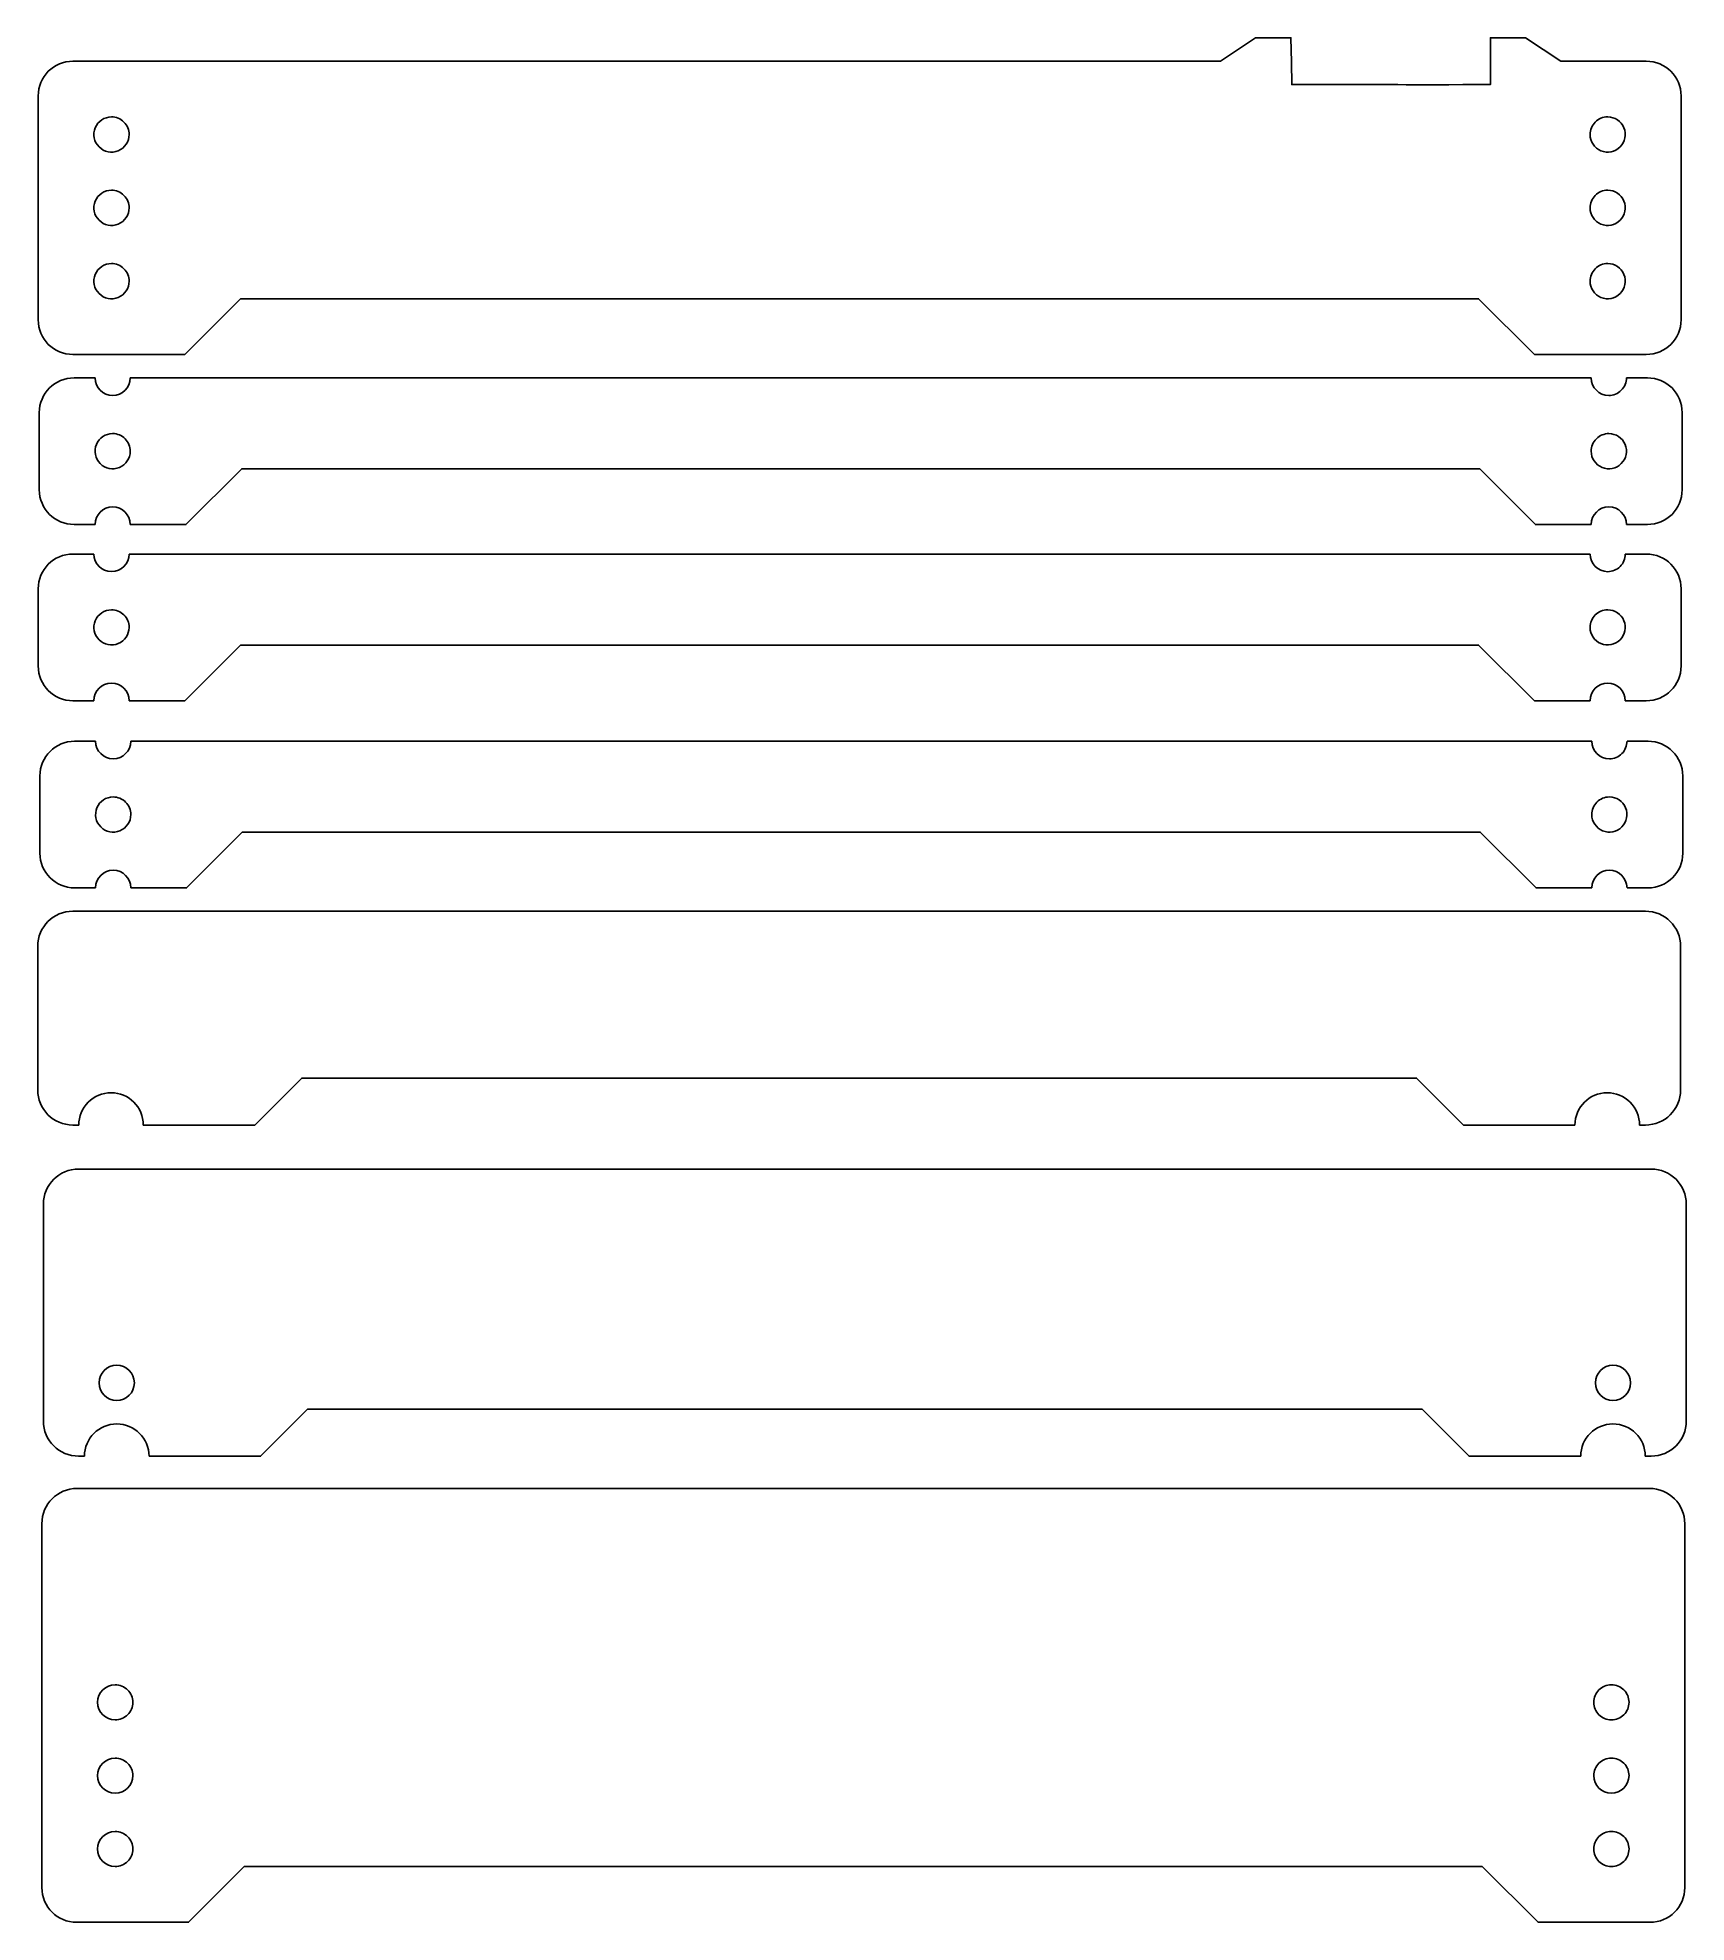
# Model space of a CAD drawing. Header units: millimetres. Extents: x 19 to 159, y 127 to 288.
import ezdxf

# ---------------------------------------------------------------- set-up
doc = ezdxf.new("R2010")
doc.units = ezdxf.units.MM
doc.layers.add('Layer_1', color=7, linetype='CONTINUOUS')

msp = doc.modelspace()

# ---------------------------------------------------------------- linework, layer by layer
at = {"layer": 'Layer_1', "color": 6}
for points in [[(21.82298, 285.872183), (119.612362, 285.872183), (122.612179, 287.872578), (125.612513, 287.872578), (125.662313, 285.798178), (125.686093, 283.877067), (126.686031, 283.877067), (126.716101, 283.879667)], [(141.612566, 283.872367), (142.612505, 283.872367), (142.612505, 285.872245), (142.612505, 287.87264), (145.612325, 287.872578)], [(145.612325, 287.872578), (148.612142, 285.872183), (155.90162, 285.872183)], [(18.86244, 263.8327), (18.86244, 270.082966), (18.86244, 276.332714), (18.86244, 276.660859), (18.86244, 282.911123)], [(158.862163, 282.911123), (158.862163, 276.660859), (158.862163, 276.332714), (158.862163, 270.082966), (158.862163, 263.8327)], [(155.90162, 260.87216), (146.36215, 260.87216), (141.612569, 265.62174), (36.11255, 265.62174), (31.36245, 260.87216), (21.82298, 260.87216)], [(156.17654, 164.22229), (22.176457, 164.22229)], [(19.176641, 161.22248), (19.176641, 149.28574), (19.176641, 148.72247), (19.176641, 148.60929), (19.176641, 143.03547), (19.176641, 142.70733), (19.176641, 136.49634), (19.176641, 136.45754), (19.176641, 130.20728)], [(159.17636, 130.20728), (159.17636, 136.45754), (159.17636, 136.49634), (159.17636, 142.70733), (159.17636, 143.03547), (159.17636, 149.28574), (159.17636, 161.22248)], [(22.137183, 127.24673), (31.676653, 127.24673), (36.426234, 131.99631), (141.92625, 131.99631), (146.67635, 127.24673), (156.21582, 127.24673)]]:
    msp.add_lwpolyline(points, dxfattribs=at)
at = {"layer": 'Layer_1', "color": 5}
for points in [[(25.11243, 281.122179)], [(152.612162, 281.122187)], [(25.11244, 274.872179)], [(152.612162, 274.872187)], [(25.11244, 268.62218)], [(152.612162, 268.62219)], [(25.207314, 254.131433)], [(152.70731, 254.131433)], [(25.112034, 239.111563)], [(152.61203, 239.111563)], [(25.255968, 223.162533)], [(152.755964, 223.162533)], [(25.55972, 174.72502)], [(153.059436, 174.72502)]]:
    msp.add_lwpolyline(points, close=True, dxfattribs=at)
for points in [[(23.707275, 258.881502), (21.918237, 258.881502)], [(151.2075, 258.881502), (26.707092, 258.881502)], [(155.99688, 258.881502), (154.20732, 258.881502)], [(18.957695, 255.920443), (18.957695, 249.342033)], [(158.95742, 249.342033), (158.95742, 255.920443)], [(26.707092, 246.38149), (31.457707, 246.38149), (36.207288, 251.131071), (141.70731, 251.131071), (146.45741, 246.38149), (151.2075, 246.38149)], [(21.918237, 246.38149), (23.707275, 246.38149)], [(154.20732, 246.38149), (155.99688, 246.38149)], [(23.611995, 243.861632), (21.822957, 243.861632)], [(151.11222, 243.861632), (26.611812, 243.861632)], [(155.9016, 243.861632), (154.11204, 243.861632)], [(18.862415, 240.900573), (18.862415, 234.322163)], [(158.86214, 234.322163), (158.86214, 240.900573)], [(26.611812, 231.36162), (31.362427, 231.36162), (36.112008, 236.111201), (141.61203, 236.111201), (146.36213, 231.36162), (151.11222, 231.36162)], [(21.822957, 231.36162), (23.611995, 231.36162)], [(154.11204, 231.36162), (155.9016, 231.36162)], [(23.755929, 227.912602), (21.966891, 227.912602)], [(151.256154, 227.912602), (26.755746, 227.912602)], [(156.045534, 227.912602), (154.255974, 227.912602)], [(19.006349, 224.951543), (19.006349, 218.373133)], [(159.006074, 218.373133), (159.006074, 224.951543)], [(26.755746, 215.41259), (31.506361, 215.41259), (36.255942, 220.162171), (141.755964, 220.162171), (146.506064, 215.41259), (151.256154, 215.41259)], [(21.966891, 215.41259), (23.755929, 215.41259)], [(154.255974, 215.41259), (156.045534, 215.41259)], [(155.82284, 213.424727), (21.822738, 213.424727)], [(18.822921, 210.424917), (18.822921, 198.198787)], [(158.82266, 198.198787), (158.82266, 210.424917)], [(27.822888, 195.19897), (37.328251, 195.19897), (41.322839, 199.193557), (136.32274, 199.193557), (140.31732, 195.19897), (149.8232, 195.19897)], [(21.822738, 195.19897), (22.322966, 195.19897)], [(155.32313, 195.19897), (155.82284, 195.19897)], [(156.309366, 191.450607), (22.309273, 191.450607)], [(19.309456, 188.45079), (19.309456, 182.20104), (19.309456, 181.95041), (19.309456, 169.97492)], [(159.309186, 169.97492), (159.309186, 181.95041), (159.309186, 182.20104), (159.309186, 188.45079)], [(28.309423, 166.97511), (37.814786, 166.97511), (41.809374, 170.96969), (136.809266, 170.96969), (140.803856, 166.97511), (150.309736, 166.97511)], [(22.309273, 166.97511), (22.8095, 166.97511)], [(155.809656, 166.97511), (156.309366, 166.97511)]]:
    msp.add_lwpolyline(points, dxfattribs=at)
at = {"layer": 'Layer_1', "color": 6}
for points in [[(25.426388, 147.4967)], [(152.92661, 147.4967)], [(25.426388, 141.24644)], [(152.92661, 141.24644)], [(25.426388, 134.99669)], [(152.92661, 134.99669)]]:
    msp.add_lwpolyline(points, close=True, dxfattribs=at)
for points in [[(18.86244, 282.911123), (18.86244, 284.551459), (20.18264, 285.872183), (21.82298, 285.872183)], [(155.90162, 285.872183), (157.541945, 285.872183), (158.862163, 284.551459), (158.862163, 282.911123)], [(126.716101, 283.879667), (133.977061, 283.884567), (133.948276, 283.853417), (141.612566, 283.872367)], [(21.82298, 260.87216), (20.18264, 260.87216), (18.86244, 262.19237), (18.86244, 263.8327)], [(158.862163, 263.8327), (158.862163, 262.19237), (157.541945, 260.87216), (155.90162, 260.87216)], [(22.176457, 164.22229), (20.514471, 164.22229), (19.176641, 162.88448), (19.176641, 161.22248)], [(159.17636, 161.22248), (159.17636, 162.88448), (157.83854, 164.22229), (156.17654, 164.22229)], [(23.926738, 145.99653), (23.926644, 146.824887), (24.598031, 147.496507), (25.426388, 147.4967)], [(25.426388, 147.4967), (25.824271, 147.496744), (26.205871, 147.338705), (26.487216, 147.057359)], [(26.487216, 147.057359), (26.768562, 146.776013), (26.9266, 146.394413), (26.926555, 145.99653)], [(151.42645, 145.99653), (151.426405, 146.394412), (151.584442, 146.776011), (151.865786, 147.057357)], [(151.865786, 147.057357), (152.14713, 147.338703), (152.528728, 147.496742), (152.92661, 147.4967)], [(152.92661, 147.4967), (153.324494, 147.496745), (153.706094, 147.338706), (153.98744, 147.05736)], [(153.98744, 147.05736), (154.268786, 146.776014), (154.426825, 146.394414), (154.42678, 145.99653)], [(25.426388, 144.49637), (24.598035, 144.496563), (23.92665, 145.168177), (23.926738, 145.99653)], [(26.487213, 144.935707), (26.205867, 144.654363), (25.824269, 144.496326), (25.426388, 144.49637)], [(26.926555, 145.99653), (26.926597, 145.598649), (26.768558, 145.217051), (26.487213, 144.935707)], [(151.86579, 144.93571), (151.584446, 145.217054), (151.426408, 145.59865), (151.42645, 145.99653)], [(152.92661, 144.49637), (152.52873, 144.496328), (152.147134, 144.654366), (151.86579, 144.93571)], [(153.987437, 144.935706), (153.706091, 144.654362), (153.324492, 144.496325), (152.92661, 144.49637)], [(154.42678, 145.99653), (154.426822, 145.598648), (154.268783, 145.21705), (153.987437, 144.935706)], [(23.926738, 139.74627), (23.926644, 140.574627), (24.598031, 141.246247), (25.426388, 141.24644)], [(25.426388, 138.24662), (24.598234, 138.246813), (23.926931, 138.918116), (23.926738, 139.74627)], [(25.426388, 141.24644), (25.824271, 141.246484), (26.205871, 141.088445), (26.487216, 140.807099)], [(26.926555, 139.74627), (26.926362, 138.917914), (26.254744, 138.246528), (25.426388, 138.24662)], [(26.487216, 140.807099), (26.768562, 140.525753), (26.9266, 140.144153), (26.926555, 139.74627)], [(151.42645, 139.74627), (151.426405, 140.144152), (151.584442, 140.525751), (151.865786, 140.807097)], [(152.92661, 138.24662), (152.098257, 138.246532), (151.426643, 138.917917), (151.42645, 139.74627)], [(151.865786, 140.807097), (152.14713, 141.088443), (152.528728, 141.246482), (152.92661, 141.24644)], [(152.92661, 141.24644), (153.324494, 141.246485), (153.706094, 141.088446), (153.98744, 140.8071)], [(154.42678, 139.74627), (154.426587, 138.917913), (153.754967, 138.246526), (152.92661, 138.24662)], [(153.98744, 140.8071), (154.268786, 140.525754), (154.426825, 140.144154), (154.42678, 139.74627)], [(23.926738, 133.49652), (23.926644, 134.324877), (24.598031, 134.996497), (25.426388, 134.99669)], [(25.426388, 134.99669), (25.824271, 134.996734), (26.205871, 134.838695), (26.487216, 134.557349)], [(151.865786, 134.557347), (152.14713, 134.838693), (152.528728, 134.996732), (152.92661, 134.99669)], [(152.92661, 134.99669), (153.324494, 134.996735), (153.706094, 134.838696), (153.98744, 134.55735)], [(25.426388, 131.99635), (24.598031, 131.996543), (23.926644, 132.668163), (23.926738, 133.49652)], [(26.487216, 134.557349), (26.768562, 134.276003), (26.9266, 133.894403), (26.926555, 133.49652)], [(26.926555, 133.49652), (26.9266, 133.098637), (26.768562, 132.717037), (26.487216, 132.435691)], [(151.42645, 133.49652), (151.426405, 133.894402), (151.584442, 134.276001), (151.865786, 134.557347)], [(151.865786, 132.435693), (151.584442, 132.717039), (151.426405, 133.098638), (151.42645, 133.49652)], [(153.98744, 134.55735), (154.268786, 134.276004), (154.426825, 133.894404), (154.42678, 133.49652)], [(154.42678, 133.49652), (154.426825, 133.098636), (154.268786, 132.717036), (153.98744, 132.43569)], [(26.487216, 132.435691), (26.205871, 132.154345), (25.824271, 131.996306), (25.426388, 131.99635)], [(152.92661, 131.99635), (152.528728, 131.996308), (152.14713, 132.154347), (151.865786, 132.435693)], [(153.98744, 132.43569), (153.706094, 132.154344), (153.324494, 131.996305), (152.92661, 131.99635)], [(19.176641, 130.20728), (19.176641, 128.56695), (20.496867, 127.24673), (22.137183, 127.24673)], [(156.21582, 127.24673), (157.85616, 127.24673), (159.17636, 128.56695), (159.17636, 130.20728)]]:
    msp.add_open_spline(points, degree=3, dxfattribs=at)
at = {"layer": 'Layer_1', "color": 5}
for points in [[(25.11243, 281.122179), (24.505737, 281.122179), (23.958782, 280.756716), (23.726611, 280.196204)], [(26.17309, 280.682839), (25.891786, 280.964144), (25.510255, 281.122179), (25.11243, 281.122179)], [(151.551502, 280.682847), (151.832806, 280.964152), (152.214337, 281.122187), (152.612162, 281.122187)], [(152.612162, 281.122187), (153.218855, 281.122187), (153.76581, 280.756724), (153.997981, 280.196212)], [(23.726611, 280.196204), (23.494439, 279.635693), (23.622773, 278.990516), (24.05177, 278.561519)], [(25.686455, 278.23636), (26.246967, 278.468531), (26.61243, 279.015486), (26.61243, 279.622179)], [(26.61243, 279.622179), (26.61243, 280.020004), (26.454395, 280.401535), (26.17309, 280.682839)], [(151.112162, 279.622187), (151.112162, 280.020012), (151.270197, 280.401543), (151.551502, 280.682847)], [(152.038137, 278.236368), (151.477625, 278.468539), (151.112162, 279.015494), (151.112162, 279.622187)], [(153.997981, 280.196212), (154.230153, 279.635701), (154.101819, 278.990524), (153.672822, 278.561527)], [(24.05177, 278.561519), (24.480767, 278.132522), (25.125944, 278.004188), (25.686455, 278.23636)], [(153.672822, 278.561527), (153.243825, 278.13253), (152.598648, 278.004196), (152.038137, 278.236368)], [(25.11244, 274.872179), (24.505747, 274.872179), (23.958792, 274.506716), (23.726621, 273.946204)], [(26.1731, 274.432839), (25.891796, 274.714144), (25.510265, 274.872179), (25.11244, 274.872179)], [(151.551502, 274.432847), (151.832806, 274.714152), (152.214337, 274.872187), (152.612162, 274.872187)], [(152.612162, 274.872187), (153.218855, 274.872187), (153.76581, 274.506724), (153.997981, 273.946212)], [(23.726621, 273.946204), (23.494449, 273.385693), (23.622783, 272.740516), (24.05178, 272.311519)], [(25.686465, 271.98636), (26.246977, 272.218531), (26.61244, 272.765486), (26.61244, 273.372179)], [(26.61244, 273.372179), (26.61244, 273.770004), (26.454405, 274.151535), (26.1731, 274.432839)], [(151.112162, 273.372187), (151.112162, 273.770012), (151.270197, 274.151543), (151.551502, 274.432847)], [(152.038137, 271.986368), (151.477625, 272.218539), (151.112162, 272.765494), (151.112162, 273.372187)], [(153.997981, 273.946212), (154.230153, 273.385701), (154.101819, 272.740524), (153.672822, 272.311527)], [(24.05178, 272.311519), (24.480777, 271.882522), (25.125954, 271.754188), (25.686465, 271.98636)], [(153.672822, 272.311527), (153.243825, 271.88253), (152.598648, 271.754196), (152.038137, 271.986368)], [(25.11244, 268.62218), (24.505747, 268.62218), (23.958792, 268.256717), (23.726621, 267.696205)], [(26.1731, 268.18284), (25.891796, 268.464145), (25.510265, 268.62218), (25.11244, 268.62218)], [(151.551502, 268.18285), (151.832806, 268.464155), (152.214337, 268.62219), (152.612162, 268.62219)], [(152.612162, 268.62219), (153.218855, 268.62219), (153.76581, 268.256727), (153.997981, 267.696215)], [(23.726621, 267.696205), (23.494449, 267.135694), (23.622783, 266.490517), (24.05178, 266.06152)], [(25.686465, 265.736361), (26.246977, 265.968532), (26.61244, 266.515487), (26.61244, 267.12218)], [(26.61244, 267.12218), (26.61244, 267.520005), (26.454405, 267.901536), (26.1731, 268.18284)], [(151.112162, 267.12219), (151.112162, 267.520015), (151.270197, 267.901546), (151.551502, 268.18285)], [(152.038137, 265.736371), (151.477625, 265.968542), (151.112162, 266.515497), (151.112162, 267.12219)], [(153.997981, 267.696215), (154.230153, 267.135704), (154.101819, 266.490527), (153.672822, 266.06153)], [(24.05178, 266.06152), (24.480777, 265.632523), (25.125954, 265.504189), (25.686465, 265.736361)], [(153.672822, 266.06153), (153.243825, 265.632533), (152.598648, 265.504199), (152.038137, 265.736371)], [(21.918237, 258.881502), (20.27791, 258.881502), (18.957695, 257.560775), (18.957695, 255.920443)], [(25.207442, 257.381852), (24.379086, 257.38176), (23.707468, 258.053146), (23.707275, 258.881502)], [(26.707092, 258.881502), (26.706899, 258.053348), (26.035596, 257.382045), (25.207442, 257.381852)], [(152.70715, 257.381336), (151.878795, 257.381529), (151.207408, 258.053147), (151.2075, 258.881502)], [(154.20732, 258.881502), (154.207364, 258.483619), (154.049325, 258.10202), (153.767979, 257.820674)], [(158.95742, 255.920443), (158.95742, 257.560775), (157.63718, 258.881502), (155.99688, 258.881502)], [(153.767979, 257.820674), (153.486633, 257.539329), (153.105033, 257.381291), (152.70715, 257.381336)], [(25.207314, 254.131433), (24.600621, 254.131433), (24.053666, 253.76597), (23.821495, 253.205458)], [(26.267974, 253.692093), (25.98667, 253.973398), (25.605139, 254.131433), (25.207314, 254.131433)], [(151.64665, 253.692093), (151.927954, 253.973398), (152.309485, 254.131433), (152.70731, 254.131433)], [(152.70731, 254.131433), (153.314003, 254.131433), (153.860958, 253.76597), (154.093129, 253.205458)], [(23.821495, 253.205458), (23.589323, 252.644947), (23.717657, 251.99977), (24.146654, 251.570773)], [(25.781339, 251.245614), (26.341851, 251.477785), (26.707314, 252.02474), (26.707314, 252.631433)], [(26.707314, 252.631433), (26.707314, 253.029258), (26.549279, 253.410789), (26.267974, 253.692093)], [(151.20731, 252.631433), (151.20731, 253.029258), (151.365345, 253.410789), (151.64665, 253.692093)], [(152.133285, 251.245614), (151.572773, 251.477785), (151.20731, 252.02474), (151.20731, 252.631433)], [(154.093129, 253.205458), (154.325301, 252.644947), (154.196967, 251.99977), (153.76797, 251.570773)], [(24.146654, 251.570773), (24.575651, 251.141776), (25.220828, 251.013442), (25.781339, 251.245614)], [(153.76797, 251.570773), (153.338973, 251.141776), (152.693796, 251.013442), (152.133285, 251.245614)], [(18.957695, 249.342033), (18.957695, 247.701711), (20.27791, 246.38149), (21.918237, 246.38149)], [(155.99688, 246.38149), (157.63718, 246.38149), (158.95742, 247.701711), (158.95742, 249.342033)], [(23.707275, 246.38149), (23.707468, 247.209846), (24.379086, 247.881232), (25.207442, 247.88114)], [(25.207442, 247.88114), (26.035596, 247.880947), (26.706899, 247.209644), (26.707092, 246.38149)], [(151.2075, 246.38149), (151.207693, 247.209644), (151.878996, 247.880947), (152.70715, 247.88114)], [(152.70715, 247.88114), (153.535507, 247.881234), (154.207127, 247.209847), (154.20732, 246.38149)], [(21.822957, 243.861632), (20.18263, 243.861632), (18.862415, 242.540905), (18.862415, 240.900573)], [(25.112162, 242.361982), (24.283806, 242.36189), (23.612188, 243.033276), (23.611995, 243.861632)], [(26.611812, 243.861632), (26.611619, 243.033478), (25.940316, 242.362175), (25.112162, 242.361982)], [(152.61187, 242.361466), (151.783515, 242.361659), (151.112128, 243.033277), (151.11222, 243.861632)], [(153.672699, 242.800804), (153.391353, 242.519459), (153.009753, 242.361421), (152.61187, 242.361466)], [(154.11204, 243.861632), (154.112084, 243.463749), (153.954045, 243.08215), (153.672699, 242.800804)], [(158.86214, 240.900573), (158.86214, 242.540905), (157.5419, 243.861632), (155.9016, 243.861632)], [(23.726215, 238.185588), (23.494043, 237.625077), (23.622377, 236.9799), (24.051374, 236.550903)], [(25.112034, 239.111563), (24.505341, 239.111563), (23.958386, 238.7461), (23.726215, 238.185588)], [(26.172694, 238.672223), (25.89139, 238.953528), (25.509859, 239.111563), (25.112034, 239.111563)], [(26.612034, 237.611563), (26.612034, 238.009388), (26.453999, 238.390919), (26.172694, 238.672223)], [(151.11203, 237.611563), (151.11203, 238.009388), (151.270065, 238.390919), (151.55137, 238.672223)], [(151.55137, 238.672223), (151.832674, 238.953528), (152.214205, 239.111563), (152.61203, 239.111563)], [(152.61203, 239.111563), (153.218723, 239.111563), (153.765678, 238.7461), (153.997849, 238.185588)], [(153.997849, 238.185588), (154.230021, 237.625077), (154.101687, 236.9799), (153.67269, 236.550903)], [(24.051374, 236.550903), (24.480371, 236.121906), (25.125548, 235.993572), (25.686059, 236.225744)], [(25.686059, 236.225744), (26.246571, 236.457915), (26.612034, 237.00487), (26.612034, 237.611563)], [(152.038005, 236.225744), (151.477493, 236.457915), (151.11203, 237.00487), (151.11203, 237.611563)], [(153.67269, 236.550903), (153.243693, 236.121906), (152.598516, 235.993572), (152.038005, 236.225744)], [(18.862415, 234.322163), (18.862415, 232.681841), (20.18263, 231.36162), (21.822957, 231.36162)], [(155.9016, 231.36162), (157.5419, 231.36162), (158.86214, 232.681841), (158.86214, 234.322163)], [(23.611995, 231.36162), (23.612188, 232.189976), (24.283806, 232.861362), (25.112162, 232.86127)], [(25.112162, 232.86127), (25.940316, 232.861077), (26.611619, 232.189774), (26.611812, 231.36162)], [(151.11222, 231.36162), (151.112413, 232.189774), (151.783716, 232.861077), (152.61187, 232.86127)], [(152.61187, 232.86127), (153.440227, 232.861364), (154.111847, 232.189977), (154.11204, 231.36162)], [(21.966891, 227.912602), (20.326564, 227.912602), (19.006349, 226.591875), (19.006349, 224.951543)], [(25.256096, 226.412952), (24.42774, 226.41286), (23.756122, 227.084246), (23.755929, 227.912602)], [(26.755746, 227.912602), (26.755553, 227.084448), (26.08425, 226.413145), (25.256096, 226.412952)], [(152.755804, 226.412436), (151.927449, 226.412629), (151.256062, 227.084247), (151.256154, 227.912602)], [(153.816633, 226.851774), (153.535287, 226.570429), (153.153687, 226.412391), (152.755804, 226.412436)], [(154.255974, 227.912602), (154.256018, 227.514719), (154.097979, 227.13312), (153.816633, 226.851774)], [(159.006074, 224.951543), (159.006074, 226.591875), (157.685834, 227.912602), (156.045534, 227.912602)], [(23.870149, 222.236558), (23.637977, 221.676047), (23.766311, 221.03087), (24.195308, 220.601873)], [(25.255968, 223.162533), (24.649275, 223.162533), (24.10232, 222.79707), (23.870149, 222.236558)], [(26.316628, 222.723193), (26.035324, 223.004498), (25.653793, 223.162533), (25.255968, 223.162533)], [(26.755968, 221.662533), (26.755968, 222.060358), (26.597933, 222.441889), (26.316628, 222.723193)], [(151.255964, 221.662533), (151.255964, 222.060358), (151.413999, 222.441889), (151.695304, 222.723193)], [(151.695304, 222.723193), (151.976608, 223.004498), (152.358139, 223.162533), (152.755964, 223.162533)], [(152.755964, 223.162533), (153.362657, 223.162533), (153.909612, 222.79707), (154.141783, 222.236558)], [(154.141783, 222.236558), (154.373955, 221.676047), (154.245621, 221.03087), (153.816624, 220.601873)], [(24.195308, 220.601873), (24.624305, 220.172876), (25.269482, 220.044542), (25.829993, 220.276714)], [(25.829993, 220.276714), (26.390505, 220.508885), (26.755968, 221.05584), (26.755968, 221.662533)], [(152.181939, 220.276714), (151.621427, 220.508885), (151.255964, 221.05584), (151.255964, 221.662533)], [(153.816624, 220.601873), (153.387627, 220.172876), (152.74245, 220.044542), (152.181939, 220.276714)], [(19.006349, 218.373133), (19.006349, 216.732811), (20.326564, 215.41259), (21.966891, 215.41259)], [(23.755929, 215.41259), (23.756122, 216.240946), (24.42774, 216.912332), (25.256096, 216.91224)], [(25.256096, 216.91224), (26.08425, 216.912047), (26.755553, 216.240744), (26.755746, 215.41259)], [(151.256154, 215.41259), (151.256347, 216.240744), (151.92765, 216.912047), (152.755804, 216.91224)], [(152.755804, 216.91224), (153.584161, 216.912334), (154.255781, 216.240947), (154.255974, 215.41259)], [(156.045534, 215.41259), (157.685834, 215.41259), (159.006074, 216.732811), (159.006074, 218.373133)], [(21.822738, 213.424727), (20.160741, 213.424727), (18.822921, 212.086917), (18.822921, 210.424917)], [(158.82266, 210.424917), (158.82266, 212.086917), (157.48484, 213.424727), (155.82284, 213.424727)], [(18.822921, 198.198787), (18.822921, 196.53679), (20.160741, 195.19897), (21.822738, 195.19897)], [(23.128423, 197.143731), (23.644202, 197.65951), (24.343764, 197.949245), (25.073185, 197.949187)], [(25.073185, 197.949187), (26.591937, 197.949023), (27.823008, 196.717722), (27.822888, 195.19897)], [(149.8232, 195.19897), (149.82308, 196.717725), (151.054155, 197.949027), (152.57291, 197.949187)], [(152.57291, 197.949187), (153.302331, 197.949245), (154.001894, 197.65951), (154.517673, 197.143732)], [(155.82284, 195.19897), (157.48484, 195.19897), (158.82266, 196.53679), (158.82266, 198.198787)], [(22.322966, 195.19897), (22.322908, 195.928391), (22.612644, 196.627953), (23.128423, 197.143731)], [(154.517673, 197.143732), (155.033451, 196.627953), (155.323188, 195.928391), (155.32313, 195.19897)], [(22.309273, 191.450607), (20.647278, 191.450607), (19.309456, 190.11279), (19.309456, 188.45079)], [(159.309186, 188.45079), (159.309186, 190.11279), (157.971366, 191.450607), (156.309366, 191.450607)], [(24.059553, 173.22485), (24.059459, 174.05341), (24.731161, 174.72511), (25.55972, 174.72502)], [(25.55972, 174.72502), (26.388077, 174.72483), (27.059464, 174.05321), (27.05937, 173.22485)], [(151.559276, 173.22485), (151.559186, 174.05341), (152.230876, 174.72511), (153.059436, 174.72502)], [(153.059436, 174.72502), (153.887996, 174.72511), (154.559696, 174.05341), (154.559606, 173.22485)], [(25.55972, 171.7252), (24.731364, 171.72511), (24.059746, 172.39649), (24.059553, 173.22485)], [(27.05937, 173.22485), (27.059177, 172.3967), (26.387874, 171.72539), (25.55972, 171.7252)], [(153.059436, 171.7252), (152.231086, 171.72511), (151.559466, 172.3965), (151.559276, 173.22485)], [(154.559606, 173.22485), (154.559416, 172.39649), (153.887796, 171.72511), (153.059436, 171.7252)], [(19.309456, 169.97492), (19.309456, 168.31293), (20.647279, 166.97511), (22.309273, 166.97511)], [(22.8095, 166.97511), (22.809384, 168.49406), (24.040769, 169.72544), (25.55972, 169.72532)], [(25.55972, 169.72532), (27.078469, 169.72516), (28.309539, 168.49386), (28.309423, 166.97511)], [(150.309736, 166.97511), (150.309616, 168.49386), (151.540686, 169.72515), (153.059436, 169.72532)], [(153.059436, 169.72532), (154.578386, 169.72544), (155.809776, 168.49406), (155.809656, 166.97511)], [(156.309366, 166.97511), (157.971366, 166.97511), (159.309186, 168.31293), (159.309186, 169.97492)]]:
    msp.add_open_spline(points, degree=3, dxfattribs=at)

doc.saveas('drawing.dxf')
